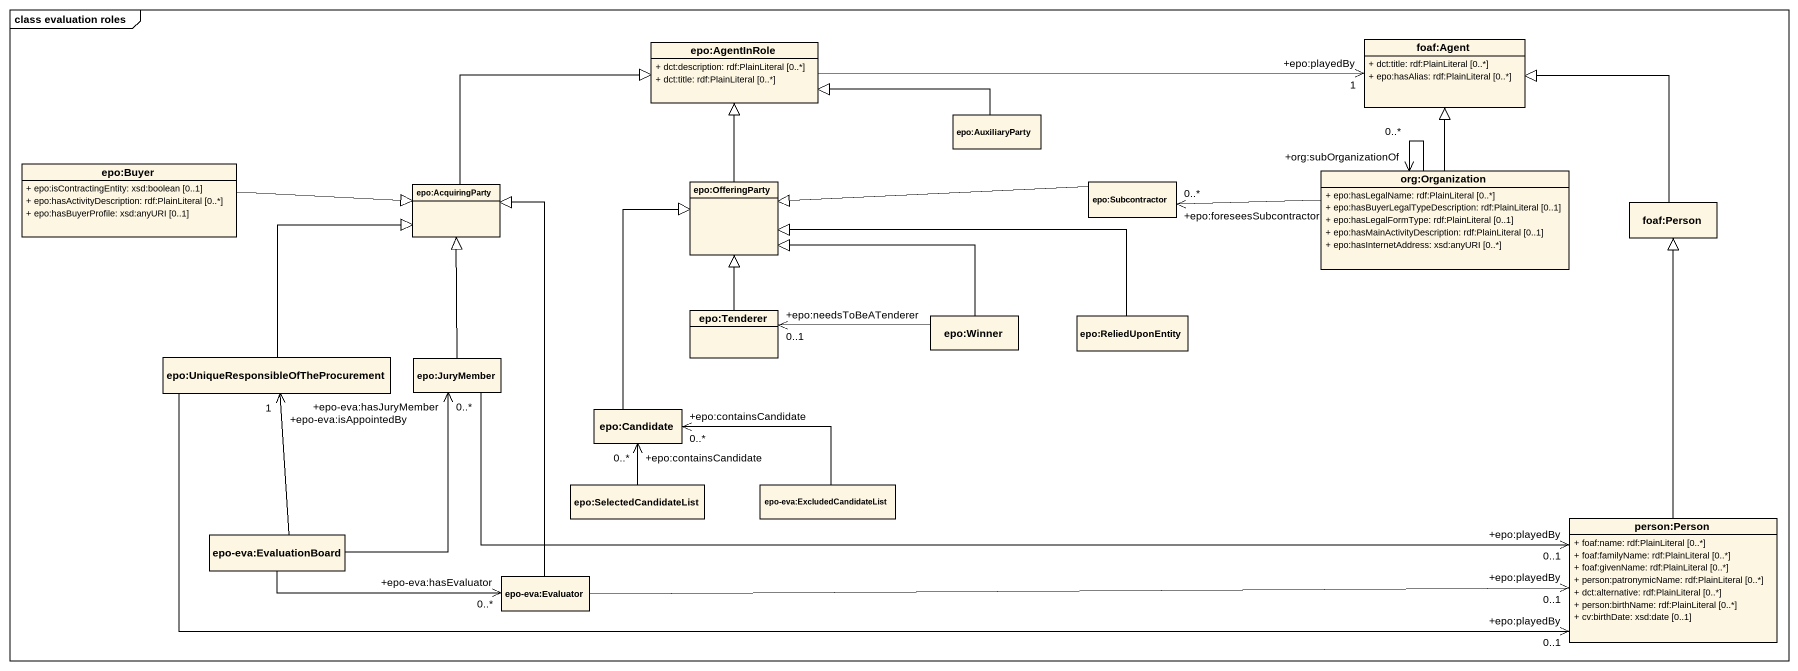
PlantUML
@startuml
mainframe class evaluation roles
hide circle
hide empty members
skinparam classAttributeIconSize 0
class "epo:AgentInRole" as epo_AgentInRole {
  + dct:description: rdf:PlainLiteral [0..*]
  + dct:title: rdf:PlainLiteral [0..*]
}
class "foaf:Agent" as foaf_Agent {
  + dct:title: rdf:PlainLiteral [0..*]
  + epo:hasAlias: rdf:PlainLiteral [0..*]
}
class "epo:AuxiliaryParty" as epo_AuxiliaryParty
class "epo:Buyer" as epo_Buyer {
  + epo:isContractingEntity: xsd:boolean [0..1]
  + epo:hasActivityDescription: rdf:PlainLiteral [0..*]
  + epo:hasBuyerProfile: xsd:anyURI [0..1]
}
class "epo:AcquiringParty" as epo_AcquiringParty
class "epo:OfferingParty" as epo_OfferingParty
class "epo:Subcontractor" as epo_Subcontractor
class "org:Organization" as org_Organization {
  + epo:hasLegalName: rdf:PlainLiteral [0..*]
  + epo:hasBuyerLegalTypeDescription: rdf:PlainLiteral [0..1]
  + epo:hasLegalFormType: rdf:PlainLiteral [0..1]
  + epo:hasMainActivityDescription: rdf:PlainLiteral [0..1]
  + epo:hasInternetAddress: xsd:anyURI [0..*]
}
class "foaf:Person" as foaf_Person
class "epo:Tenderer" as epo_Tenderer
class "epo:Winner" as epo_Winner
class "epo:ReliedUponEntity" as epo_ReliedUponEntity
class "epo:UniqueResponsibleOfTheProcurement" as epo_UniqueResponsibleOfThePr
class "epo:JuryMember" as epo_JuryMember
class "epo:Candidate" as epo_Candidate
class "epo:SelectedCandidateList" as epo_SelectedCandidateList
class "epo-eva:ExcludedCandidateList" as epo_eva_ExcludedCandidateLis
class "epo-eva:EvaluationBoard" as epo_eva_EvaluationBoard
class "person:Person" as person_Person {
  + foaf:name: rdf:PlainLiteral [0..*]
  + foaf:familyName: rdf:PlainLiteral [0..*]
  + foaf:givenName: rdf:PlainLiteral [0..*]
  + person:patronymicName: rdf:PlainLiteral [0..*]
  + dct:alternative: rdf:PlainLiteral [0..*]
  + person:birthName: rdf:PlainLiteral [0..*]
  + cv:birthDate: xsd:date [0..1]
}
class "epo-eva:Evaluator" as epo_eva_Evaluator
epo_AgentInRole -right-> "+epo:playedBy\n1" foaf_Agent
epo_AuxiliaryParty -left-|> epo_AgentInRole
epo_Buyer -right-|> epo_AcquiringParty
epo_AcquiringParty -right-|> epo_AgentInRole
epo_OfferingParty -up-|> epo_AgentInRole
epo_Subcontractor -left-|> epo_OfferingParty
org_Organization -up-|> foaf_Agent
org_Organization -left-> "+epo:foreseesSubcontractor\n0..*" epo_Subcontractor
org_Organization --> "+org:subOrganizationOf\n0..*" org_Organization
foaf_Person -up-|> foaf_Agent
epo_Tenderer -up-|> epo_OfferingParty
epo_Winner -left-|> epo_OfferingParty
epo_Winner -left-> "+epo:needsToBeATenderer\n0..1" epo_Tenderer
epo_ReliedUponEntity -left-|> epo_OfferingParty
epo_UniqueResponsibleOfThePr -up-|> epo_AcquiringParty
epo_UniqueResponsibleOfThePr -right-> "+epo:playedBy\n0..1" person_Person
epo_JuryMember -up-|> epo_AcquiringParty
epo_JuryMember -right-> "+epo:playedBy\n0..1" person_Person
epo_Candidate -up-|> epo_OfferingParty
epo_SelectedCandidateList -up-> "+epo:containsCandidate\n0..*" epo_Candidate
epo_eva_ExcludedCandidateLis -left-> "+epo:containsCandidate\n0..*" epo_Candidate
epo_eva_EvaluationBoard -up-> "+epo-eva:isAppointedBy\n1" epo_UniqueResponsibleOfThePr
epo_eva_EvaluationBoard -up-> "+epo-eva:hasJuryMember\n0..*" epo_JuryMember
epo_eva_EvaluationBoard -right-> "+epo-eva:hasEvaluator\n0..*" epo_eva_Evaluator
person_Person -up-|> foaf_Person
epo_eva_Evaluator -up-|> epo_AcquiringParty
epo_eva_Evaluator -right-> "+epo:playedBy\n0..1" person_Person
@enduml
